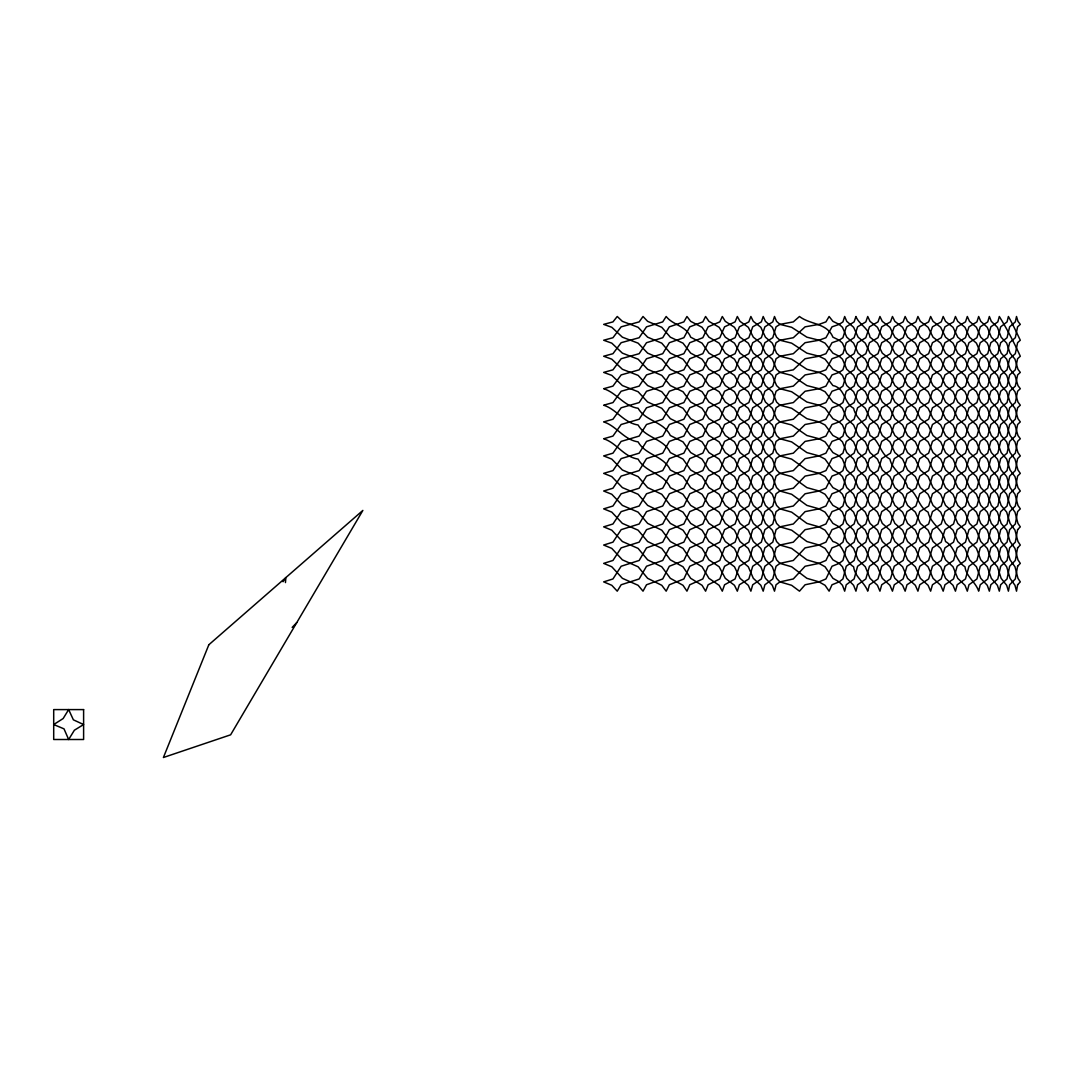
<?xml version="1.0" encoding="UTF-8"?>
<svg xmlns="http://www.w3.org/2000/svg" width="1074" height="1074" viewBox="0 0 1074 1074"><rect width="100%" height="100%" fill="white"/><g stroke="black" fill="none" stroke-linecap="round" stroke-linejoin="round"><path stroke-width="1.5" d="M285.456 582.591L285.859 577.584L283.053 581.732M292.155 627.404L296.746 622.611M1017.602 584.766L1016.514 591.17L1014.984 585.303L1010.043 578.322L1006.674 566.777L1001.129 559.849L997.397 548.398L991.329 541.524L987.274 530.18L980.75 523.387L976.427 512.137L969.513 505.398L964.976 494.268L957.74 487.609L953.014 476.601L945.536 469.996L940.69 459.108L933.038 452.584L928.097 441.884L920.337 435.507L915.357 424.982L907.57 418.672L902.59 408.268L894.857 402.025L889.916 391.728L882.291 385.566L877.458 375.376L870.007 369.281L865.308 359.186L858.126 353.145L853.615 343.156L846.742 337.182L842.472 327.288L839.183 324.375L832.927 321.354L829.115 316.494L825.933 321.891L819.032 324.375L805.111 326.832L793.324 337.719L779.939 340.23L776.059 342.7L772.783 353.695L764.889 358.729L761.345 369.832L752.726 374.92L748.846 386.116L739.368 391.258L735.086 402.589L724.574 407.784L719.808 419.236L708.128 424.498L702.826 436.084L689.79 441.401L683.87 453.174L669.33 458.611L662.725 470.6L646.521 476.091L639.164 488.214L621.148 493.772L612.959 506.015L603.669 508.848L611.791 512.137L622.383 523.387L638.104 530.18L647.635 541.524L661.772 548.398L670.337 559.849L683.01 566.777L690.689 578.322L702.06 585.303L705.591 591.17L708.128 584.766L719.808 578.953L724.574 566.253L735.086 560.467L739.368 547.874L748.846 542.155L752.726 529.67L761.345 523.991L764.889 511.627L772.783 506.015L776.059 493.772L779.939 491.006L793.324 488.214L805.111 476.091L819.032 473.366L825.933 470.6L832.014 458.611L839.183 455.913L842.942 453.174L846.245 441.401L854.112 436.084L857.589 424.498L865.832 419.236L869.457 407.784L877.995 402.589L881.727 391.258L890.467 386.116L894.28 374.92L903.14 369.832L906.993 358.729L915.907 353.695L919.76 342.7L928.634 337.719L932.46 326.832L941.227 321.891L943.187 316.494L945.536 321.354L953.014 327.288L957.74 337.182L964.976 343.156L969.513 353.145L976.427 359.186L980.75 369.281L987.274 375.376L991.329 385.566L997.397 391.728L1001.129 402.025L1006.674 408.268L1010.043 418.672L1014.984 424.982L1017.951 435.507L1020.3 438.756L1017.602 441.401L1015.319 453.174L1009.641 458.611L1007.05 470.6L1000.686 476.091L997.813 488.214L990.846 493.772L987.731 506.015L980.24 511.627L976.91 523.991L968.976 529.67L965.472 542.155L957.189 547.874L953.537 560.467L944.972 566.253L941.227 578.953L932.46 584.766L930.634 591.17L928.097 585.303L920.337 578.322L915.357 566.777L907.57 559.849L902.59 548.398L894.857 541.524L889.916 530.18L882.291 523.387L877.458 512.137L870.007 505.398L865.308 494.268L858.126 487.609L853.615 476.601L846.742 469.996L842.472 459.108L839.183 455.913L832.927 452.584L825.06 441.884L819.032 438.756L806.896 435.507L791.632 424.982L779.939 421.894L776.556 418.672L772.327 408.268L765.426 402.025L760.835 391.728L753.317 385.566L748.296 375.376L740.026 369.281L734.468 359.186L725.299 353.145L719.137 343.156L708.934 337.182L702.06 327.288L690.689 321.354L686.957 316.494L683.87 321.891L669.33 326.832L662.725 337.719L646.521 342.7L639.164 353.695L621.148 358.729L612.959 369.832L603.669 372.396L611.791 375.376L622.383 385.566L638.104 391.728L647.635 402.025L661.772 408.268L670.337 418.672L683.01 424.982L690.689 435.507L702.06 441.884L708.934 452.584L719.137 459.108L725.299 469.996L734.468 476.601L740.026 487.609L748.296 494.268L753.317 505.398L760.835 512.137L765.426 523.387L772.327 530.18L776.556 541.524L779.939 545.042L791.632 548.398L806.896 559.849L819.032 563.38L825.06 566.777L832.927 578.322L839.183 581.88L842.472 585.303L844.674 591.17L846.245 584.766L854.112 578.953L857.589 566.253L865.832 560.467L869.457 547.874L877.995 542.155L881.727 529.67L890.467 523.991L894.28 511.627L903.14 506.015L906.993 493.772L915.907 488.214L919.76 476.091L928.634 470.6L932.46 458.611L941.227 453.174L944.972 441.401L953.537 436.084L957.189 424.498L965.472 419.236L968.976 407.784L976.91 402.589L980.24 391.258L987.731 386.116L990.846 374.92L997.813 369.832L1000.686 358.729L1007.05 353.695L1009.641 342.7L1015.319 337.719L1017.602 326.832L1020.3 324.375L1017.951 321.354L1016.514 316.494L1015.319 321.891L1009.641 326.832L1007.05 337.719L1000.686 342.7L997.813 353.695L990.846 358.729L987.731 369.832L980.24 374.92L976.91 386.116L968.976 391.258L965.472 402.589L957.189 407.784L953.537 419.236L944.972 424.498L941.227 436.084L932.46 441.401L928.634 453.174L919.76 458.611L915.907 470.6L906.993 476.091L903.14 488.214L894.28 493.772L890.467 506.015L881.727 511.627L877.995 523.991L869.457 529.67L865.832 542.155L857.589 547.874L854.112 560.467L846.245 566.253L842.942 578.953L839.183 581.88L832.014 584.766L829.115 591.17L825.06 585.303L819.032 581.88L806.896 578.322L791.632 566.777L779.939 563.38L776.556 559.849L772.327 548.398L765.426 541.524L760.835 530.18L753.317 523.387L748.296 512.137L740.026 505.398L734.468 494.268L725.299 487.609L719.137 476.601L708.934 469.996L702.06 459.108L690.689 452.584L683.01 441.884L670.337 435.507C663.45 421.438 645.85 421.572 638.104 408.268C623.726 406.16 616.704 392.816 603.669 388.707L612.959 386.116L621.148 374.92L639.164 369.832L646.521 358.729L662.725 353.695L669.33 342.7L683.87 337.719L689.79 326.832L702.826 321.891L705.591 316.494L708.934 321.354L719.137 327.288L725.299 337.182L734.468 343.156L740.026 353.145L748.296 359.186L753.317 369.281L760.835 375.376L765.426 385.566L772.327 391.728L776.556 402.025L779.939 405.207L791.632 408.268L806.896 418.672L819.032 421.894L825.06 424.982L832.927 435.507L839.183 438.756L842.472 441.884L846.742 452.584L853.615 459.108L858.126 469.996L865.308 476.601L870.007 487.609L877.458 494.268L882.291 505.398L889.916 512.137L894.857 523.387L902.59 530.18L907.57 541.524L915.357 548.398L920.337 559.849L928.097 566.777L933.038 578.322L940.69 585.303L943.187 591.17L944.972 584.766L953.537 578.953L957.189 566.253L965.472 560.467L968.976 547.874L976.91 542.155L980.24 529.67L987.731 523.991L990.846 511.627L997.813 506.015L1000.686 493.772L1007.05 488.214L1009.641 476.091L1015.319 470.6L1017.602 458.611L1020.3 455.913L1017.951 452.584L1014.984 441.884L1010.043 435.507L1006.674 424.982L1001.129 418.672L997.397 408.268L991.329 402.025L987.274 391.728L980.75 385.566L976.427 375.376L969.513 369.281L964.976 359.186L957.74 353.145L953.014 343.156L945.536 337.182L940.69 327.288L933.038 321.354L930.634 316.494L928.634 321.891L919.76 326.832L915.907 337.719L906.993 342.7L903.14 353.695L894.28 358.729L890.467 369.832L881.727 374.92L877.995 386.116L869.457 391.258L865.832 402.589L857.589 407.784L854.112 419.236L846.245 424.498L842.942 436.084L839.183 438.756L832.014 441.401L825.933 453.174L819.032 455.913L805.111 458.611L793.324 470.6L779.939 473.366L776.059 476.091L772.783 488.214L764.889 493.772L761.345 506.015L752.726 511.627L748.846 523.991L739.368 529.67L735.086 542.155L724.574 547.874L719.808 560.467L708.128 566.253L702.826 578.953L689.79 584.766L686.957 591.17L683.01 585.303L670.337 578.322L661.772 566.777L647.635 559.849L638.104 548.398L622.383 541.524L611.791 530.18L603.669 526.851L612.959 523.991L621.148 511.627L639.164 506.015L646.521 493.772L662.725 488.214L669.33 476.091L683.87 470.6L689.79 458.611L702.826 453.174L708.128 441.401L719.808 436.084L724.574 424.498L735.086 419.236L739.368 407.784L748.846 402.589L752.726 391.258L761.345 386.116L764.889 374.92L772.783 369.832L776.059 358.729L779.939 356.232L793.324 353.695L805.111 342.7L819.032 340.23L825.933 337.719L832.014 326.832L839.183 324.375L842.942 321.891L844.674 316.494L846.742 321.354L853.615 327.288L858.126 337.182L865.308 343.156L870.007 353.145L877.458 359.186L882.291 369.281L889.916 375.376L894.857 385.566L902.59 391.728L907.57 402.025L915.357 408.268L920.337 418.672L928.097 424.982L933.038 435.507L940.69 441.884L945.536 452.584L953.014 459.108L957.74 469.996L964.976 476.601L969.513 487.609L976.427 494.268L980.75 505.398L987.274 512.137L991.329 523.387L997.397 530.18L1001.129 541.524L1006.674 548.398L1010.043 559.849L1014.984 566.777L1017.951 578.322L1020.3 581.88L1017.602 584.766M1017.602 566.253L1015.319 578.953L1009.641 584.766L1008.405 591.17L1006.674 585.303L1001.129 578.322L997.397 566.777L991.329 559.849L987.274 548.398L980.75 541.524L976.427 530.18L969.513 523.387L964.976 512.137L957.74 505.398L953.014 494.268L945.536 487.609L940.69 476.601L933.038 469.996L928.097 459.108L920.337 452.584L915.357 441.884L907.57 435.507L902.59 424.982L894.857 418.672L889.916 408.268L882.291 402.025L877.458 391.728L870.007 385.566L865.308 375.376L858.126 369.281L853.615 359.186L846.742 353.145L842.472 343.156L839.183 340.23L832.927 337.182C826.886 322.724 810.172 324.818 799.486 316.494L793.324 321.891L779.939 324.375L776.059 326.832L772.783 337.719L764.889 342.7L761.345 353.695L752.726 358.729L748.846 369.832L739.368 374.92L735.086 386.116L724.574 391.258L719.808 402.589L708.128 407.784L702.826 419.236L689.79 424.498L683.87 436.084L669.33 441.401L662.725 453.174L646.521 458.611L639.164 470.6L621.148 476.091L612.959 488.214L603.669 491.006L611.791 494.268L622.383 505.398L638.104 512.137L647.635 523.387L661.772 530.18L670.337 541.524L683.01 548.398L690.689 559.849L702.06 566.777L708.934 578.322L719.137 585.303L722.305 591.17L724.574 584.766L735.086 578.953L739.368 566.253L748.846 560.467L752.726 547.874L761.345 542.155L764.889 529.67L772.783 523.991L776.059 511.627L779.939 508.848L793.324 506.015L805.111 493.772L819.032 491.006L825.933 488.214L832.014 476.091L839.183 473.366L842.942 470.6L846.245 458.611L854.112 453.174L857.589 441.401L865.832 436.084L869.457 424.498L877.995 419.236L881.727 407.784L890.467 402.589L894.28 391.258L903.14 386.116L906.993 374.92L915.907 369.832L919.76 358.729L928.634 353.695L932.46 342.7L941.227 337.719L944.972 326.832L953.537 321.891L955.444 316.494L957.74 321.354L964.976 327.288L969.513 337.182L976.427 343.156L980.75 353.145L987.274 359.186L991.329 369.281L997.397 375.376L1001.129 385.566L1006.674 391.728L1010.043 402.025L1014.984 408.268L1017.951 418.672L1020.3 421.894L1017.602 424.498L1015.319 436.084L1009.641 441.401L1007.05 453.174L1000.686 458.611L997.813 470.6L990.846 476.091L987.731 488.214L980.24 493.772L976.91 506.015L968.976 511.627L965.472 523.991L957.189 529.67L953.537 542.155L944.972 547.874L941.227 560.467L932.46 566.253L928.634 578.953L919.76 584.766L917.921 591.17L915.357 585.303L907.57 578.322L902.59 566.777L894.857 559.849L889.916 548.398L882.291 541.524L877.458 530.18L870.007 523.387L865.308 512.137L858.126 505.398L853.615 494.268L846.742 487.609L842.472 476.601L839.183 473.366L832.927 469.996L825.06 459.108L819.032 455.913L806.896 452.584L791.632 441.884L779.939 438.756L776.556 435.507L772.327 424.982L765.426 418.672L760.835 408.268L753.317 402.025L748.296 391.728L740.026 385.566L734.468 375.376L725.299 369.281L719.137 359.186L708.934 353.145L702.06 343.156L690.689 337.182C686.179 325.731 672.928 325.247 666.175 316.494L662.725 321.891L646.521 326.832L639.164 337.719L621.148 342.7L612.959 353.695L603.669 356.232L611.791 359.186L622.383 369.281L638.104 375.376L647.635 385.566L661.772 391.728L670.337 402.025L683.01 408.268L690.689 418.672L702.06 424.982L708.934 435.507L719.137 441.884L725.299 452.584L734.468 459.108L740.026 469.996L748.296 476.601L753.317 487.609L760.835 494.268L765.426 505.398L772.327 512.137L776.556 523.387L779.939 526.851L791.632 530.18L806.896 541.524L819.032 545.042L825.06 548.398L832.927 559.849L839.183 563.38L842.472 566.777L846.742 578.322L853.615 585.303L855.938 591.17L857.589 584.766L865.832 578.953L869.457 566.253L877.995 560.467L881.727 547.874L890.467 542.155L894.28 529.67L903.14 523.991L906.993 511.627L915.907 506.015L919.76 493.772L928.634 488.214L932.46 476.091L941.227 470.6L944.972 458.611L953.537 453.174L957.189 441.401L965.472 436.084L968.976 424.498L976.91 419.236L980.24 407.784L987.731 402.589L990.846 391.258L997.813 386.116L1000.686 374.92L1007.05 369.832L1009.641 358.729L1015.319 353.695L1017.602 342.7L1020.3 340.23C1016.447 332.215 1012.755 324.227 1008.405 316.494L1007.05 321.891L1000.686 326.832L997.813 337.719L990.846 342.7L987.731 353.695L980.24 358.729L976.91 369.832L968.976 374.92L965.472 386.116L957.189 391.258L953.537 402.589L944.972 407.784L941.227 419.236L932.46 424.498L928.634 436.084L919.76 441.401L915.907 453.174L906.993 458.611L903.14 470.6L894.28 476.091L890.467 488.214L881.727 493.772L877.995 506.015L869.457 511.627L865.832 523.991L857.589 529.67L854.112 542.155L846.245 547.874L842.942 560.467L839.183 563.38L832.014 566.253L825.933 578.953L819.032 581.88L805.111 584.766L799.486 591.17L791.632 585.303L779.939 581.88L776.556 578.322L772.327 566.777L765.426 559.849L760.835 548.398L753.317 541.524L748.296 530.18L740.026 523.387L734.468 512.137L725.299 505.398L719.137 494.268L708.934 487.609L702.06 476.601L690.689 469.996L683.01 459.108L670.337 452.584C663.557 438.326 645.81 438.42 638.104 424.982C623.685 422.82 616.731 409.369 603.669 405.207L612.959 402.589L621.148 391.258L639.164 386.116L646.521 374.92L662.725 369.832L669.33 358.729L683.87 353.695L689.79 342.7L702.826 337.719L708.128 326.832L719.808 321.891L722.305 316.494L725.299 321.354L734.468 327.288L740.026 337.182L748.296 343.156L753.317 353.145L760.835 359.186L765.426 369.281L772.327 375.376L776.556 385.566L779.939 388.707L791.632 391.728L806.896 402.025L819.032 405.207L825.06 408.268L832.927 418.672L839.183 421.894L842.472 424.982L846.742 435.507L853.615 441.884L858.126 452.584L865.308 459.108L870.007 469.996L877.458 476.601L882.291 487.609L889.916 494.268L894.857 505.398L902.59 512.137L907.57 523.387L915.357 530.18L920.337 541.524L928.097 548.398L933.038 559.849L940.69 566.777L945.536 578.322L953.014 585.303L955.444 591.17L957.189 584.766L965.472 578.953L968.976 566.253L976.91 560.467L980.24 547.874L987.731 542.155L990.846 529.67L997.813 523.991L1000.686 511.627L1007.05 506.015L1009.641 493.772L1015.319 488.214L1017.602 476.091L1020.3 473.366L1017.951 469.996L1014.984 459.108L1010.043 452.584L1006.674 441.884L1001.129 435.507L997.397 424.982L991.329 418.672L987.274 408.268L980.75 402.025L976.427 391.728L969.513 385.566L964.976 375.376L957.74 369.281L953.014 359.186L945.536 353.145L940.69 343.156L933.038 337.182L928.097 327.288L920.337 321.354L917.921 316.494L915.907 321.891L906.993 326.832L903.14 337.719L894.28 342.7L890.467 353.695L881.727 358.729L877.995 369.832L869.457 374.92L865.832 386.116L857.589 391.258L854.112 402.589L846.245 407.784L842.942 419.236L839.183 421.894L832.014 424.498L825.933 436.084L819.032 438.756L805.111 441.401L793.324 453.174L779.939 455.913L776.059 458.611L772.783 470.6L764.889 476.091L761.345 488.214L752.726 493.772L748.846 506.015L739.368 511.627L735.086 523.991L724.574 529.67L719.808 542.155L708.128 547.874L702.826 560.467L689.79 566.253L683.87 578.953L669.33 584.766L666.175 591.17L661.772 585.303L647.635 578.322L638.104 566.777L622.383 559.849L611.791 548.398L603.669 545.042L612.959 542.155L621.148 529.67L639.164 523.991L646.521 511.627L662.725 506.015L669.33 493.772L683.87 488.214L689.79 476.091L702.826 470.6L708.128 458.611L719.808 453.174L724.574 441.401L735.086 436.084L739.368 424.498L748.846 419.236L752.726 407.784L761.345 402.589L764.889 391.258L772.783 386.116L776.059 374.92L779.939 372.396L793.324 369.832L805.111 358.729L819.032 356.232L825.933 353.695L832.014 342.7L839.183 340.23L842.942 337.719L846.245 326.832L854.112 321.891L855.938 316.494C859.039 324.576 868.436 327.865 870.007 337.182L877.458 343.156L882.291 353.145L889.916 359.186L894.857 369.281L902.59 375.376L907.57 385.566L915.357 391.728L920.337 402.025L928.097 408.268L933.038 418.672L940.69 424.982L945.536 435.507L953.014 441.884L957.74 452.584L964.976 459.108L969.513 469.996L976.427 476.601L980.75 487.609L987.274 494.268L991.329 505.398L997.397 512.137L1001.129 523.387L1006.674 530.18L1010.043 541.524L1014.984 548.398L1017.951 559.849L1020.3 563.38L1017.602 566.253M1017.602 529.67L1015.319 542.155L1009.641 547.874L1007.05 560.467L1000.686 566.253L997.813 578.953L990.846 584.766L989.355 591.17L987.274 585.303L980.75 578.322L976.427 566.777L969.513 559.849L964.976 548.398L957.74 541.524L953.014 530.18L945.536 523.387L940.69 512.137L933.038 505.398L928.097 494.268L920.337 487.609L915.357 476.601L907.57 469.996L902.59 459.108L894.857 452.584L889.916 441.884L882.291 435.507L877.458 424.982L870.007 418.672L865.308 408.268L858.126 402.025L853.615 391.728L846.742 385.566L842.472 375.376L839.183 372.396L832.927 369.281L825.06 359.186L819.032 356.232L806.896 353.145L791.632 343.156L779.939 340.23L776.556 337.182L772.327 327.288L765.426 321.354L763.198 316.494L761.345 321.891L752.726 326.832L748.846 337.719L739.368 342.7L735.086 353.695L724.574 358.729L719.808 369.832L708.128 374.92L702.826 386.116L689.79 391.258L683.87 402.589L669.33 407.784L662.725 419.236L646.521 424.498L639.164 436.084L621.148 441.401L612.959 453.174L603.669 455.913L611.791 459.108L622.383 469.996L638.104 476.601L647.635 487.609L661.772 494.268L670.337 505.398L683.01 512.137L690.689 523.387L702.06 530.18L708.934 541.524L719.137 548.398L725.299 559.849L734.468 566.777L740.026 578.322L748.296 585.303L750.874 591.17L752.726 584.766L761.345 578.953L764.889 566.253L772.783 560.467L776.059 547.874L779.939 545.042L793.324 542.155L805.111 529.67L819.032 526.851L825.933 523.991L832.014 511.627L839.183 508.848L842.942 506.015L846.245 493.772L854.112 488.214L857.589 476.091L865.832 470.6L869.457 458.611L877.995 453.174L881.727 441.401L890.467 436.084L894.28 424.498L903.14 419.236L906.993 407.784L915.907 402.589L919.76 391.258L928.634 386.116L932.46 374.92L941.227 369.832L944.972 358.729L953.537 353.695L957.189 342.7L965.472 337.719L968.976 326.832L976.91 321.891L978.656 316.494L980.75 321.354L987.274 327.288L991.329 337.182L997.397 343.156L1001.129 353.145L1006.674 359.186L1010.043 369.281L1014.984 375.376L1017.951 385.566L1020.3 388.707L1017.602 391.258L1015.319 402.589L1009.641 407.784L1007.05 419.236L1000.686 424.498L997.813 436.084L990.846 441.401L987.731 453.174L980.24 458.611L976.91 470.6L968.976 476.091L965.472 488.214L957.189 493.772L953.537 506.015L944.972 511.627L941.227 523.991L932.46 529.67L928.634 542.155L919.76 547.874L915.907 560.467L906.993 566.253L903.14 578.953L894.28 584.766L892.454 591.17L889.916 585.303L882.291 578.322L877.458 566.777L870.007 559.849L865.308 548.398L858.126 541.524L853.615 530.18L846.742 523.387L842.472 512.137L839.183 508.848L832.927 505.398L825.06 494.268L819.032 491.006L806.896 487.609L791.632 476.601L779.939 473.366L776.556 469.996L772.327 459.108L765.426 452.584L760.835 441.884L753.317 435.507L748.296 424.982L740.026 418.672L734.468 408.268L725.299 402.025L719.137 391.728L708.934 385.566L702.06 375.376L690.689 369.281L683.01 359.186L670.337 353.145L661.772 343.156L647.635 337.182L638.104 327.288L622.383 321.354L617.241 316.494L612.959 321.891L603.669 324.375L611.791 327.288L622.383 337.182L638.104 343.156L647.635 353.145L661.772 359.186L670.337 369.281L683.01 375.376L690.689 385.566L702.06 391.728L708.934 402.025L719.137 408.268L725.299 418.672L734.468 424.982L740.026 435.507L748.296 441.884L753.317 452.584L760.835 459.108L765.426 469.996L772.327 476.601L776.556 487.609L779.939 491.006L791.632 494.268L806.896 505.398L819.032 508.848L825.06 512.137L832.927 523.387L839.183 526.851L842.472 530.18L846.742 541.524L853.615 548.398L858.126 559.849L865.308 566.777L870.007 578.322L877.458 585.303L879.942 591.17L881.727 584.766L890.467 578.953L894.28 566.253L903.14 560.467L906.993 547.874L915.907 542.155L919.76 529.67L928.634 523.991L932.46 511.627L941.227 506.015L944.972 493.772L953.537 488.214L957.189 476.091L965.472 470.6L968.976 458.611L976.91 453.174L980.24 441.401L987.731 436.084L990.846 424.498L997.813 419.236L1000.686 407.784L1007.05 402.589L1009.641 391.258L1015.319 386.116L1017.602 374.92L1020.3 372.396L1017.951 369.281L1014.984 359.186L1010.043 353.145L1006.674 343.156L1001.129 337.182L997.397 327.288L991.329 321.354L989.355 316.494L987.731 321.891L980.24 326.832L976.91 337.719L968.976 342.7L965.472 353.695L957.189 358.729L953.537 369.832L944.972 374.92L941.227 386.116L932.46 391.258L928.634 402.589L919.76 407.784L915.907 419.236L906.993 424.498L903.14 436.084L894.28 441.401L890.467 453.174L881.727 458.611L877.995 470.6L869.457 476.091L865.832 488.214L857.589 493.772L854.112 506.015L846.245 511.627L842.942 523.991L839.183 526.851L832.014 529.67L825.933 542.155L819.032 545.042L805.111 547.874L793.324 560.467L779.939 563.38L776.059 566.253L772.783 578.953L764.889 584.766L763.198 591.17L760.835 585.303L753.317 578.322L748.296 566.777L740.026 559.849L734.468 548.398L725.299 541.524L719.137 530.18L708.934 523.387L702.06 512.137L690.689 505.398L683.01 494.268L670.337 487.609C663.651 473.07 645.689 472.882 638.104 459.108C623.323 456.705 616.946 443.038 603.669 438.756L612.959 436.084L621.148 424.498L639.164 419.236L646.521 407.784L662.725 402.589L669.33 391.258L683.87 386.116L689.79 374.92L702.826 369.832L708.128 358.729L719.808 353.695L724.574 342.7L735.086 337.719L739.368 326.832L748.846 321.891L750.874 316.494L753.317 321.354L760.835 327.288L765.426 337.182L772.327 343.156L776.556 353.145L779.939 356.232L791.632 359.186L806.896 369.281L819.032 372.396L825.06 375.376L832.927 385.566C845.345 387.983 843.546 402.965 853.615 408.268C855.924 419.652 867.617 424.163 870.007 435.507C880.022 440.85 879.861 453.819 889.916 459.108C892.548 471.07 905.02 475.607 907.57 487.609C917.988 493.114 917.773 506.539 928.097 512.137C930.688 524.3 943.173 529.267 945.536 541.524C955.712 547.364 955.108 560.655 964.976 566.777C966.318 577.02 975.742 581.974 978.656 591.17L980.24 584.766L987.731 578.953L990.846 566.253L997.813 560.467L1000.686 547.874L1007.05 542.155L1009.641 529.67L1015.319 523.991L1017.602 511.627L1020.3 508.848L1017.951 505.398L1014.984 494.268L1010.043 487.609L1006.674 476.601L1001.129 469.996L997.397 459.108L991.329 452.584L987.274 441.884L980.75 435.507L976.427 424.982L969.513 418.672L964.976 408.268L957.74 402.025L953.014 391.728L945.536 385.566L940.69 375.376L933.038 369.281L928.097 359.186L920.337 353.145L915.357 343.156L907.57 337.182L902.59 327.288L894.857 321.354L892.454 316.494L890.467 321.891L881.727 326.832L877.995 337.719L869.457 342.7L865.832 353.695L857.589 358.729L854.112 369.832L846.245 374.92L842.942 386.116L839.183 388.707L832.014 391.258L825.933 402.589L819.032 405.207L805.111 407.784L793.324 419.236L779.939 421.894L776.059 424.498L772.783 436.084L764.889 441.401L761.345 453.174L752.726 458.611L748.846 470.6L739.368 476.091L735.086 488.214L724.574 493.772L719.808 506.015L708.128 511.627L702.826 523.991L689.79 529.67L683.87 542.155L669.33 547.874L662.725 560.467L646.521 566.253L639.164 578.953L621.148 584.766L617.241 591.17L611.791 585.303L603.669 581.88L612.959 578.953L621.148 566.253L639.164 560.467L646.521 547.874L662.725 542.155L669.33 529.67L683.87 523.991L689.79 511.627L702.826 506.015L708.128 493.772L719.808 488.214L724.574 476.091L735.086 470.6L739.368 458.611L748.846 453.174L752.726 441.401L761.345 436.084L764.889 424.498L772.783 419.236L776.059 407.784L779.939 405.207L793.324 402.589L805.111 391.258L819.032 388.707L825.933 386.116L832.014 374.92L839.183 372.396L842.942 369.832L846.245 358.729L854.112 353.695L857.589 342.7L865.832 337.719L869.457 326.832L877.995 321.891L879.942 316.494L882.291 321.354L889.916 327.288L894.857 337.182L902.59 343.156L907.57 353.145L915.357 359.186L920.337 369.281L928.097 375.376L933.038 385.566L940.69 391.728L945.536 402.025L953.014 408.268L957.74 418.672L964.976 424.982L969.513 435.507L976.427 441.884L980.75 452.584L987.274 459.108L991.329 469.996L997.397 476.601L1001.129 487.609L1006.674 494.268L1010.043 505.398L1014.984 512.137L1017.951 523.387L1020.3 526.851L1017.602 529.67M1017.602 547.874L1015.319 560.467L1009.641 566.253L1007.05 578.953L1000.686 584.766L999.317 591.17L997.397 585.303L991.329 578.322L987.274 566.777L980.75 559.849L976.427 548.398L969.513 541.524L964.976 530.18L957.74 523.387L953.014 512.137L945.536 505.398L940.69 494.268L933.038 487.609L928.097 476.601L920.337 469.996L915.357 459.108L907.57 452.584L902.59 441.884L894.857 435.507L889.916 424.982L882.291 418.672L877.458 408.268L870.007 402.025L865.308 391.728L858.126 385.566L853.615 375.376L846.742 369.281L842.472 359.186L839.183 356.232L832.927 353.145L825.06 343.156L819.032 340.23L806.896 337.182L791.632 327.288L779.939 324.375L776.556 321.354L774.502 316.494L772.783 321.891L764.889 326.832L761.345 337.719L752.726 342.7L748.846 353.695L739.368 358.729L735.086 369.832L724.574 374.92L719.808 386.116L708.128 391.258L702.826 402.589L689.79 407.784L683.87 419.236L669.33 424.498L662.725 436.084L646.521 441.401L639.164 453.174L621.148 458.611L612.959 470.6L603.669 473.366L611.791 476.601L622.383 487.609L638.104 494.268L647.635 505.398L661.772 512.137L670.337 523.387L683.01 530.18L690.689 541.524L702.06 548.398L708.934 559.849L719.137 566.777L725.299 578.322L734.468 585.303L737.328 591.17L739.368 584.766L748.846 578.953L752.726 566.253L761.345 560.467L764.889 547.874L772.783 542.155L776.059 529.67L779.939 526.851L793.324 523.991L805.111 511.627L819.032 508.848L825.933 506.015L832.014 493.772L839.183 491.006L842.942 488.214L846.245 476.091L854.112 470.6L857.589 458.611L865.832 453.174L869.457 441.401L877.995 436.084L881.727 424.498L890.467 419.236L894.28 407.784L903.14 402.589L906.993 391.258L915.907 386.116L919.76 374.92L928.634 369.832L932.46 358.729L941.227 353.695L944.972 342.7L953.537 337.719L957.189 326.832L965.472 321.891L967.312 316.494L969.513 321.354L976.427 327.288L980.75 337.182L987.274 343.156L991.329 353.145L997.397 359.186L1001.129 369.281L1006.674 375.376L1010.043 385.566L1014.984 391.728L1017.951 402.025L1020.3 405.207L1017.602 407.784L1015.319 419.236L1009.641 424.498L1007.05 436.084L1000.686 441.401L997.813 453.174L990.846 458.611L987.731 470.6L980.24 476.091L976.91 488.214L968.976 493.772L965.472 506.015L957.189 511.627L953.537 523.991L944.972 529.67L941.227 542.155L932.46 547.874L928.634 560.467L919.76 566.253L915.907 578.953L906.993 584.766L905.154 591.17L902.59 585.303L894.857 578.322L889.916 566.777L882.291 559.849L877.458 548.398L870.007 541.524L865.308 530.18L858.126 523.387L853.615 512.137L846.742 505.398L842.472 494.268L839.183 491.006L832.927 487.609L825.06 476.601L819.032 473.366L806.896 469.996L791.632 459.108L779.939 455.913L776.556 452.584L772.327 441.884L765.426 435.507L760.835 424.982L753.317 418.672L748.296 408.268L740.026 402.025L734.468 391.728L725.299 385.566L719.137 375.376L708.934 369.281L702.06 359.186L690.689 353.145L683.01 343.156L670.337 337.182L661.772 327.288L647.635 321.354L643.017 316.494L639.164 321.891L621.148 326.832L612.959 337.719L603.669 340.23L611.791 343.156L622.383 353.145L638.104 359.186L647.635 369.281L661.772 375.376L670.337 385.566L683.01 391.728L690.689 402.025L702.06 408.268L708.934 418.672L719.137 424.982L725.299 435.507L734.468 441.884L740.026 452.584L748.296 459.108L753.317 469.996L760.835 476.601L765.426 487.609L772.327 494.268L776.556 505.398L779.939 508.848L791.632 512.137L806.896 523.387L819.032 526.851L825.06 530.18L832.927 541.524C845.815 544.813 843.278 560.615 853.615 566.777C854.931 577.168 864.422 582.068 867.725 591.17L869.457 584.766L877.995 578.953L881.727 566.253L890.467 560.467L894.28 547.874L903.14 542.155L906.993 529.67L915.907 523.991L919.76 511.627L928.634 506.015L932.46 493.772L941.227 488.214L944.972 476.091L953.537 470.6L957.189 458.611L965.472 453.174L968.976 441.401L976.91 436.084L980.24 424.498L987.731 419.236L990.846 407.784L997.813 402.589L1000.686 391.258L1007.05 386.116L1009.641 374.92L1015.319 369.832L1017.602 358.729L1020.3 356.232C1014.071 342.539 1007.157 329.235 999.317 316.494L997.813 321.891L990.846 326.832L987.731 337.719L980.24 342.7L976.91 353.695L968.976 358.729L965.472 369.832L957.189 374.92L953.537 386.116L944.972 391.258L941.227 402.589L932.46 407.784L928.634 419.236L919.76 424.498L915.907 436.084L906.993 441.401L903.14 453.174L894.28 458.611L890.467 470.6L881.727 476.091L877.995 488.214L869.457 493.772L865.832 506.015L857.589 511.627L854.112 523.991L846.245 529.67L842.942 542.155L839.183 545.042L832.014 547.874L825.933 560.467L819.032 563.38L805.111 566.253L793.324 578.953L779.939 581.88L776.059 584.766L774.502 591.17L772.327 585.303L765.426 578.322L760.835 566.777L753.317 559.849L748.296 548.398L740.026 541.524L734.468 530.18L725.299 523.387L719.137 512.137L708.934 505.398L702.06 494.268L690.689 487.609L683.01 476.601L670.337 469.996C663.598 455.604 645.783 455.457 638.104 441.884C623.632 439.669 616.758 426.096 603.669 421.894L612.959 419.236L621.148 407.784L639.164 402.589L646.521 391.258L662.725 386.116L669.33 374.92L683.87 369.832L689.79 358.729L702.826 353.695L708.128 342.7L719.808 337.719L724.574 326.832L735.086 321.891L737.328 316.494L740.026 321.354L748.296 327.288L753.317 337.182L760.835 343.156L765.426 353.145L772.327 359.186L776.556 369.281L779.939 372.396L791.632 375.376L806.896 385.566L819.032 388.707L825.06 391.728L832.927 402.025L839.183 405.207L842.472 408.268L846.742 418.672L853.615 424.982L858.126 435.507L865.308 441.884L870.007 452.584L877.458 459.108L882.291 469.996L889.916 476.601L894.857 487.609L902.59 494.268L907.57 505.398L915.357 512.137L920.337 523.387L928.097 530.18L933.038 541.524L940.69 548.398L945.536 559.849L953.014 566.777L957.74 578.322L964.976 585.303L967.312 591.17L968.976 584.766L976.91 578.953L980.24 566.253L987.731 560.467L990.846 547.874L997.813 542.155L1000.686 529.67L1007.05 523.991L1009.641 511.627L1015.319 506.015L1017.602 493.772L1020.3 491.006L1017.951 487.609L1014.984 476.601L1010.043 469.996L1006.674 459.108L1001.129 452.584L997.397 441.884L991.329 435.507L987.274 424.982L980.75 418.672L976.427 408.268L969.513 402.025L964.976 391.728L957.74 385.566L953.014 375.376L945.536 369.281L940.69 359.186L933.038 353.145L928.097 343.156L920.337 337.182L915.357 327.288L907.57 321.354L905.154 316.494L903.14 321.891L894.28 326.832L890.467 337.719L881.727 342.7L877.995 353.695L869.457 358.729L865.832 369.832L857.589 374.92L854.112 386.116L846.245 391.258L842.942 402.589L839.183 405.207L832.014 407.784L825.933 419.236L819.032 421.894L805.111 424.498L793.324 436.084L779.939 438.756L776.059 441.401L772.783 453.174L764.889 458.611L761.345 470.6L752.726 476.091L748.846 488.214L739.368 493.772L735.086 506.015L724.574 511.627L719.808 523.991L708.128 529.67L702.826 542.155L689.79 547.874L683.87 560.467L669.33 566.253L662.725 578.953L646.521 584.766L643.017 591.17L638.104 585.303L622.383 578.322L611.791 566.777L603.669 563.38L612.959 560.467L621.148 547.874L639.164 542.155L646.521 529.67L662.725 523.991L669.33 511.627L683.87 506.015L689.79 493.772L702.826 488.214L708.128 476.091L719.808 470.6L724.574 458.611L735.086 453.174L739.368 441.401L748.846 436.084L752.726 424.498L761.345 419.236L764.889 407.784L772.783 402.589L776.059 391.258L779.939 388.707L793.324 386.116L805.111 374.92L819.032 372.396L825.933 369.832L832.014 358.729L839.183 356.232L842.942 353.695L846.245 342.7L854.112 337.719L857.589 326.832L865.832 321.891L867.725 316.494L870.007 321.354L877.458 327.288L882.291 337.182L889.916 343.156L894.857 353.145L902.59 359.186L907.57 369.281L915.357 375.376L920.337 385.566L928.097 391.728L933.038 402.025L940.69 408.268L945.536 418.672L953.014 424.982L957.74 435.507L964.976 441.884L969.513 452.584L976.427 459.108L980.75 469.996L987.274 476.601L991.329 487.609L997.397 494.268L1001.129 505.398L1006.674 512.137L1010.043 523.387L1014.984 530.18L1017.951 541.524L1020.3 545.042L1017.602 547.874M208.839 644.762L163.409 757.506L230.628 734.817L362.864 510.418L208.839 644.762M68.655 709.592L63.151 718.546L53.7 724.547L64.01 728.857L68.655 739.503L74.388 730.213L83.611 724.547L73.381 719.835L68.655 709.592M83.611 709.592L53.7 709.592L53.7 739.503L83.611 739.503L83.611 709.592"/></g></svg>
